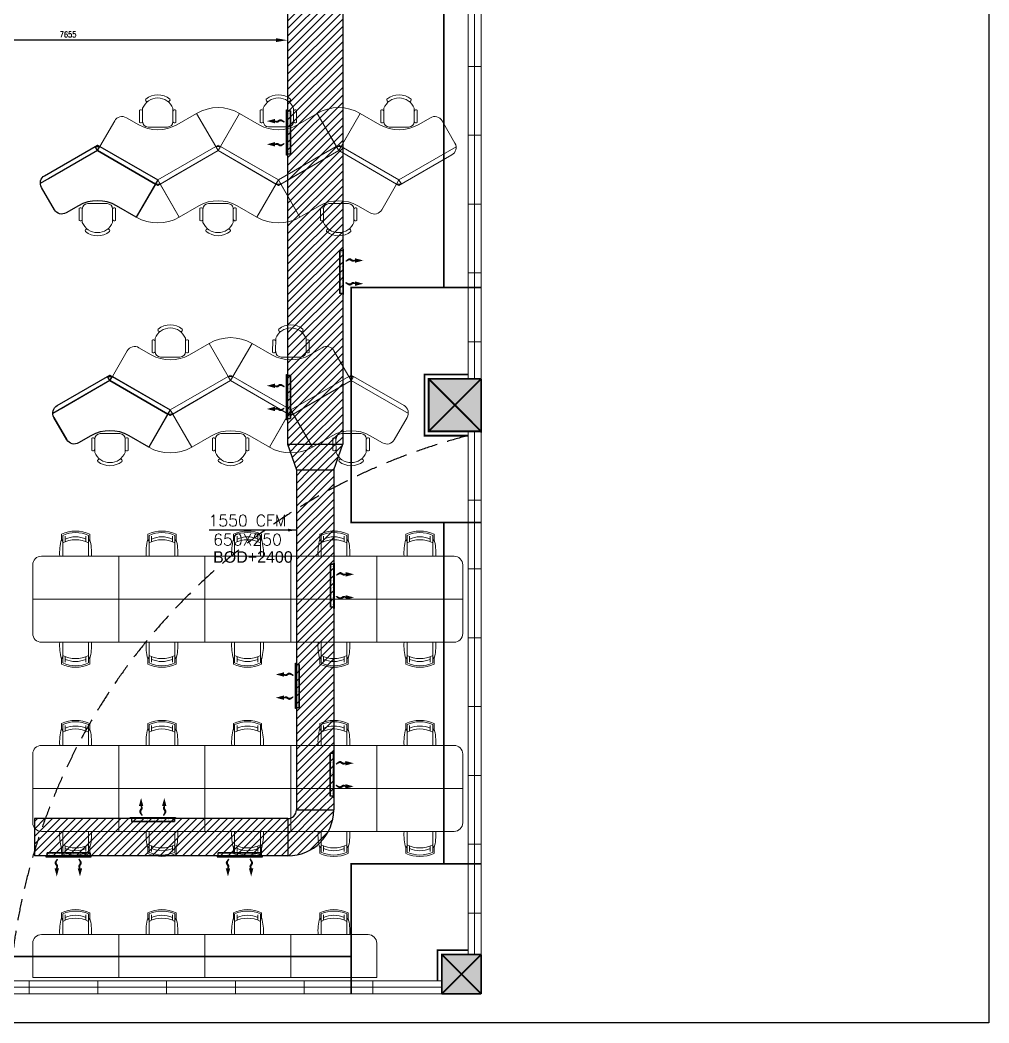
# Model space of a CAD drawing. Header units: millimetres. Extents: x 148480 to 578986, y 39883 to 155062.
# Drawn here: x 241374 to 258276, y 61401 to 78891 of the extents above; entities that cross this region are included whole.
import ezdxf

# ---------------------------------------------------------------- set-up
doc = ezdxf.new("R2010")
doc.units = ezdxf.units.MM
doc.header["$PDMODE"] = 34
doc.header["$PDSIZE"] = -1
for name, pattern in [('CENTER', [2, 1.25, -0.25, 0.25, -0.25]), ('CONTINOUS', [0]), ('HIDDEN', [0.375, 0.25, -0.125])]:
    doc.linetypes.add(name, pattern=pattern)
for name, color, linetype in [('CEN', 252, 'CENTER'), ('Flooring', 44, 'Continuous'), ('Hatch 01_UC', 7, 'Continuous'), ('HVAC-SECTIONS', 7, 'Continuous'), ('I - MODULAR', 44, 'Continuous'), ('Layer2', 4, 'Continuous'), ('Layer4', 6, 'Continuous'), ('M-HVAC ELLIPTICAL DUCT', 6, 'Continuous'), ('M-HVAC VRV PIPE', 4, 'Continuous'), ('M-HVAC-BOF', 6, 'Continuous'), ('M-HVAC-GRIL', 6, 'Continuous'), ('M-HVAC-INSULATION', 8, 'Continuous'), ('M-HVAC-SUPP', 4, 'Continuous'), ('M-HVAC-SUPPLY AIR DUCT', 4, 'Continuous'), ('M-HVAC-TEXT', 7, 'Continuous')]:
    doc.layers.add(name, color=color, linetype=linetype)
doc.layers.add('glass', color=7, linetype='Continuous', lineweight=0, true_color=0x0000d6)
for name, color, linetype, lineweight in [('ID - MODULAR', 44, 'Continuous', 5), ('ID-FURNITURE MODULAR', 32, 'Continuous', 15), ('KDBS-SIDE THROW GRILLE', 1, 'Continuous', 18), ('M HVAC GRILLE', 6, 'Continuous', 13), ('SW-FURNITURE', 45, 'Continuous', 9)]:
    doc.layers.add(name, color=color, linetype=linetype, lineweight=lineweight)
doc.styles.add('ARAIL', font='arial.ttf')
doc.styles.add('HVAC TEXT', font='Romans.shx', dxfattribs={"width": 0.8, "height": 100})
doc.styles.add('R', font='romans.shx')
doc.styles.add('ROMAND', font='romand__.ttf')
doc.dimstyles.new('HVAC DIM', dxfattribs={"dimtxt": 100, "dimasz": 200, "dimexe": 50, "dimexo": 50, "dimgap": 50, "dimtad": 1, "dimtoh": 1, "dimdec": 0, "dimzin": 0, "dimdsep": 46, "dimtxsty": 'HVAC TEXT', "dimcen": 50, "dimclrd": 7, "dimclre": 7, "dimclrt": 7, "dimadec": 0, "dimazin": 0, "dimtfac": 1, "dimtdec": 0, "dimtofl": 0, "dimtmove": 0, "dimatfit": 3, "dimfxl": 1, "dimtolj": 1, "dimtzin": 0, "dimarcsym": 0})
doc.dimstyles.new('Vayucon', dxfattribs={"dimtxt": 200, "dimasz": 150, "dimexe": 0, "dimexo": 0, "dimgap": 9e-05, "dimtad": 1, "dimdec": 0, "dimrnd": 5, "dimzin": 0, "dimdsep": 46, "dimtxsty": 'ROMAND', "dimcen": 90, "dimclrd": 42, "dimclre": 8, "dimclrt": 7, "dimadec": 0, "dimazin": 0, "dimtfac": 1, "dimtdec": 0, "dimtofl": 0, "dimtmove": 1, "dimatfit": 0, "dimfxl": 1, "dimtolj": 1, "dimtzin": 0, "dimarcsym": 0})
pattern_1 = [(225, (811127.6, 15256.2), (66.29126, -66.29126), [])]

# ---------------------------------------------------------------- blocks, each defined once
blk = doc.blocks.new('A$C33651DB2')
at = {"layer": 'ID-FURNITURE MODULAR', "color": 8}
for p, q in [((24, 420), (137, 576)), ((45, 367), (167, 536)), ((287, 555), (534, 376)), ((430, 88), (553, 256)), ((487, 85), (600, 240))]:
    blk.add_line(p, q, dxfattribs=at)
for centre, radius, start, end in [((139, 545), 30.3, 346.2122, 94.2672), ((236, 486), 85.8, 54.0707, 144.0707), ((54, 428), 30.3, 193.8742, 301.9292), ((293, 304), 256, 165.7021, 302.4393), ((483, 307), 85.8, 324.0707, 54.0707), ((25, 220), 25.1, 33.1005, 175.4084), ((293, 304), 304, 195.5267, 272.6147), ((570, 233), 30.3, 13.8742, 121.9292), ((297, 23), 25.1, 292.733, 75.0409), ((485, 115), 30.3, 166.2122, 274.2672)]:
    blk.add_arc(centre, radius, start, end, dxfattribs=at)
blk = doc.blocks.new('120 ws')
at = {"layer": 'SW-FURNITURE', "color": 8}
for p, q in [((0, 0), (-947, -547)), ((947, -547), (0, 0)), ((-909, -612), (0, -87)), ((0, -87), (-38, -22)), ((37, -22), (-38, -22)), ((0, -87), (37, -22)), ((0, -87), (909, -612)), ((0, -87), (769, -530)), ((-947, -547), (-909, -612)), ((-947, -547), (-609, -1131)), ((947, -547), (609, -1131)), ((909, -612), (947, -547)), ((909, -612), (947, -633)), ((947, -547), (1284, -1131)), ((984, -612), (947, -633))]:
    blk.add_line(p, q, dxfattribs=at)
blk.add_lwpolyline([(0, -87), (-909, -612), (-609, -1131), (-300, -953, -0.267949), (300, -953), (609, -1131), (909, -612)], format="xyb", close=True, dxfattribs=at)
blk.add_lwpolyline([(947, -547), (909, -612), (947, -633), (984, -612)], close=True, dxfattribs=at)
blk.add_arc((947, -547), 675, 240, 300, dxfattribs=at)
at = {"layer": 'SW-FURNITURE', "color": 8, "rotation": 35.92927448043179}
blk.add_blockref('A$C33651DB2', (-59, -1536), dxfattribs=at)
blk = doc.blocks.new('GFC1')
at = {"layer": 'Hatch 01_UC', "linetype": 'Continuous'}
h = blk.add_hatch(color=8, dxfattribs=at)
h.dxf.hatch_style = 1
h.paths.add_polyline_path([(322050, 72704), (321135, 72704), (321135, 73619), (322050, 73619)])
h = blk.add_hatch(color=8, dxfattribs=at)
h.dxf.hatch_style = 1
h.paths.add_polyline_path([(322050, 62893), (321363, 62893), (321363, 63580), (322050, 63580)])
at = {"layer": 'CEN', "color": 8, "linetype": 'HIDDEN', "lineweight": 0, "ltscale": 1500}
for p, q in [((321401, 75212), (321401, 81076)), ((321401, 65163), (321401, 71112)), ((313834, 63546), (319782, 63546))]:
    blk.add_line(p, q, dxfattribs=at)
at = {"layer": 'CEN', "color": 8, "linetype": 'Continuous', "lineweight": 0}
for p, q in [((321135, 72704), (322050, 73619)), ((322050, 72704), (321135, 73619)), ((321135, 73619), (321135, 72704)), ((322050, 72704), (321135, 73619)), ((321135, 72704), (322050, 73619)), ((321135, 72704), (321135, 73619)), ((322050, 73619), (321135, 73619)), ((321135, 73619), (322050, 73619)), ((322050, 73619), (322050, 72704)), ((322050, 72679), (322050, 73594)), ((321135, 72704), (322050, 72704)), ((322050, 72704), (321135, 72704)), ((321363, 62893), (321363, 63580)), ((322050, 62893), (321363, 63580)), ((321363, 62893), (322050, 63580)), ((321363, 63580), (322050, 63580)), ((321363, 63580), (322050, 63580)), ((321363, 62893), (322050, 63580)), ((322050, 62893), (321363, 63580)), ((321363, 62893), (321363, 63580)), ((322050, 63580), (322050, 62893)), ((322050, 63580), (322050, 62893)), ((322050, 62893), (321363, 62893)), ((322050, 62893), (321363, 62893))]:
    blk.add_line(p, q, dxfattribs=at)
at = {"layer": 'CEN', "color": 8, "linetype": 'HIDDEN', "lineweight": 0, "ltscale": 1500}
for points in [[(322052, 71112), (319782, 71112), (319782, 75212), (322052, 75212)], [(319782, 62893), (319782, 65163), (322052, 65163)]]:
    blk.add_lwpolyline(points, dxfattribs=at)
at = {"layer": 'CEN', "color": 8, "linetype": 'Continuous', "lineweight": 0}
for points in [[(321821, 72629), (321060, 72629), (321060, 73694), (321821, 73694)], [(321821, 72704), (321135, 72704), (321135, 73619), (321821, 73619)], [(321821, 63655), (321288, 63655), (321288, 63122)], [(321821, 63580), (321363, 63580), (321363, 63122)]]:
    blk.add_lwpolyline(points, dxfattribs=at)
at = {"layer": 'DEFPOINTS', "color": 8, "linetype": 'Continuous'}
blk.add_lwpolyline([(330909, 62387), (289637, 62387), (289637, 144737), (330909, 144737)], close=True, dxfattribs=at)
at = {"layer": 'Flooring', "color": 8, "linetype": 'HIDDEN', "ltscale": 1500}
blk.add_arc((324487, 62275), 10691, 104.4407, 175.4582, dxfattribs=at)
at = {"layer": 'glass', "color": 8, "linetype": 'Continuous'}
for p, q in [((321821, 73619), (321821, 82667)), ((321935, 73619), (321935, 82667)), ((322050, 73619), (322050, 82667)), ((322050, 79067), (321821, 79067)), ((322050, 77867), (321821, 77867)), ((322050, 76667), (321821, 76667)), ((322050, 75467), (321821, 75467)), ((322050, 74267), (321821, 74267)), ((321821, 63580), (321821, 72704)), ((321935, 63580), (321935, 72704)), ((322050, 63580), (322050, 72704)), ((322050, 71504), (321821, 71504)), ((322050, 70304), (321821, 70304)), ((322050, 69104), (321821, 69104)), ((322050, 67904), (321821, 67904)), ((322050, 66704), (321821, 66704)), ((322050, 65504), (321821, 65504)), ((322050, 64304), (321821, 64304)), ((321363, 63122), (312239, 63122)), ((321363, 63008), (312239, 63008)), ((314163, 62893), (314163, 63122)), ((315363, 62893), (315363, 63122)), ((316563, 62893), (316563, 63122)), ((317763, 62893), (317763, 63122)), ((318963, 62893), (318963, 63122)), ((320163, 62893), (320163, 63122)), ((321363, 62893), (321363, 63122)), ((321363, 62893), (312239, 62893))]:
    blk.add_line(p, q, dxfattribs=at)
at = {"layer": 'I - MODULAR', "color": 8}
for p, q in [((315357, 77600), (315315, 77672)), ((315315, 77672), (315399, 77672)), ((315357, 77696), (316409, 77088)), ((315357, 77600), (315399, 77672)), ((315357, 77600), (314360, 77024)), ((315357, 77600), (314503, 77106)), ((316367, 77016), (315357, 77600)), ((316409, 77088), (316034, 76439)), ((316409, 77088), (316367, 77016)), ((315575, 73588), (315533, 73661)), ((315533, 73661), (315617, 73661)), ((315575, 73685), (316627, 73077)), ((315575, 73588), (315617, 73661)), ((315575, 73588), (314578, 73013)), ((315575, 73588), (314721, 73095)), ((316585, 73005), (315575, 73588)), ((314598, 72947), (314823, 72558)), ((316627, 73077), (316252, 72428)), ((316627, 73077), (316585, 73005))]:
    blk.add_line(p, q, dxfattribs=at)
for points in [[(315357, 77600), (316367, 77016), (316034, 76439), (315690, 76637, 0.267949), (315024, 76637), (314810, 76514, -0.414214), (314605, 76569), (314380, 76958, -0.414214), (314435, 77163), (315357, 77696)], [(315575, 73588), (316585, 73005), (316252, 72428), (315908, 72626, 0.267949), (315242, 72626), (315028, 72503, -0.414214), (314823, 72558), (314598, 72947, -0.414214), (314653, 73152), (315575, 73685)]]:
    blk.add_lwpolyline(points, format="xyb", dxfattribs=at)
at = {"layer": 'ID - MODULAR', "color": 8, "ltscale": 500}
for p, q in [((314729, 70909), (314729, 70816)), ((314750, 70889), (314750, 70758)), ((315200, 70758), (315200, 70889)), ((315221, 70816), (315221, 70909)), ((316236, 70816), (316236, 70909)), ((316257, 70758), (316257, 70889)), ((316707, 70889), (316707, 70758)), ((316728, 70909), (316728, 70816)), ((317729, 70909), (317729, 70816)), ((317750, 70889), (317750, 70758)), ((318200, 70758), (318200, 70889)), ((318221, 70816), (318221, 70909)), ((319236, 70816), (319236, 70909)), ((319257, 70758), (319257, 70889)), ((319707, 70889), (319707, 70758)), ((319728, 70909), (319728, 70816)), ((320736, 70816), (320736, 70909)), ((320757, 70758), (320757, 70889)), ((321207, 70889), (321207, 70758)), ((321228, 70909), (321228, 70816)), ((314750, 70782), (314729, 70816)), ((314750, 70780), (314750, 70782)), ((314750, 70527), (314750, 70758)), ((315200, 70782), (315221, 70816)), ((315200, 70780), (315200, 70782)), ((315200, 70758), (315200, 70527)), ((316257, 70782), (316236, 70816)), ((316257, 70780), (316257, 70782)), ((316257, 70758), (316257, 70527)), ((316707, 70782), (316728, 70816)), ((316707, 70780), (316707, 70782)), ((316707, 70527), (316707, 70758)), ((317750, 70782), (317729, 70816)), ((317750, 70780), (317750, 70782)), ((317750, 70527), (317750, 70758)), ((318200, 70782), (318221, 70816)), ((318200, 70780), (318200, 70782)), ((318200, 70758), (318200, 70527)), ((319257, 70782), (319236, 70816)), ((319257, 70780), (319257, 70782)), ((319257, 70758), (319257, 70527)), ((319707, 70782), (319728, 70816)), ((319707, 70780), (319707, 70782)), ((319707, 70527), (319707, 70758)), ((320757, 70782), (320736, 70816)), ((320757, 70780), (320757, 70782)), ((320757, 70758), (320757, 70527)), ((321207, 70782), (321228, 70816)), ((321207, 70780), (321207, 70782)), ((321207, 70527), (321207, 70758)), ((314750, 69027), (314750, 68796)), ((315200, 68796), (315200, 69027)), ((316257, 68796), (316257, 69027)), ((316707, 69027), (316707, 68796)), ((317750, 69027), (317750, 68796)), ((318200, 68796), (318200, 69027)), ((319257, 68796), (319257, 69027)), ((319707, 69027), (319707, 68796)), ((320757, 68796), (320757, 69027)), ((321207, 69027), (321207, 68796)), ((314750, 68772), (314729, 68738)), ((314729, 68645), (314729, 68738)), ((314750, 68665), (314750, 68796)), ((314750, 68774), (314750, 68772)), ((315200, 68796), (315200, 68665)), ((315200, 68774), (315200, 68772)), ((315200, 68772), (315221, 68738)), ((315221, 68738), (315221, 68645)), ((316257, 68772), (316236, 68738)), ((316236, 68738), (316236, 68645)), ((316257, 68796), (316257, 68665)), ((316257, 68774), (316257, 68772)), ((316707, 68665), (316707, 68796)), ((316707, 68774), (316707, 68772)), ((316707, 68772), (316728, 68738)), ((316728, 68645), (316728, 68738)), ((317750, 68772), (317729, 68738)), ((317729, 68645), (317729, 68738)), ((317750, 68665), (317750, 68796)), ((317750, 68774), (317750, 68772)), ((318200, 68796), (318200, 68665)), ((318200, 68774), (318200, 68772)), ((318200, 68772), (318221, 68738)), ((318221, 68738), (318221, 68645)), ((319257, 68772), (319236, 68738)), ((319236, 68738), (319236, 68645)), ((319257, 68796), (319257, 68665)), ((319257, 68774), (319257, 68772)), ((319707, 68665), (319707, 68796)), ((319707, 68774), (319707, 68772)), ((319707, 68772), (319728, 68738)), ((319728, 68645), (319728, 68738)), ((320757, 68772), (320736, 68738)), ((320736, 68738), (320736, 68645)), ((320757, 68796), (320757, 68665)), ((320757, 68774), (320757, 68772)), ((321207, 68665), (321207, 68796)), ((321207, 68774), (321207, 68772)), ((321207, 68772), (321228, 68738)), ((321228, 68645), (321228, 68738)), ((314729, 67609), (314729, 67516)), ((314750, 67482), (314729, 67516)), ((314750, 67589), (314750, 67458)), ((315200, 67458), (315200, 67589)), ((315200, 67482), (315221, 67516)), ((315221, 67516), (315221, 67609)), ((316236, 67516), (316236, 67609)), ((316257, 67482), (316236, 67516)), ((316257, 67458), (316257, 67589)), ((316707, 67589), (316707, 67458)), ((316707, 67482), (316728, 67516)), ((316728, 67609), (316728, 67516)), ((317729, 67609), (317729, 67516)), ((317750, 67482), (317729, 67516)), ((317750, 67589), (317750, 67458)), ((318200, 67458), (318200, 67589)), ((318200, 67482), (318221, 67516)), ((318221, 67516), (318221, 67609)), ((319236, 67516), (319236, 67609)), ((319257, 67482), (319236, 67516)), ((319257, 67458), (319257, 67589)), ((319707, 67589), (319707, 67458)), ((319707, 67482), (319728, 67516)), ((319728, 67609), (319728, 67516)), ((320736, 67516), (320736, 67609)), ((320757, 67482), (320736, 67516)), ((320757, 67458), (320757, 67589)), ((321207, 67589), (321207, 67458)), ((321207, 67482), (321228, 67516)), ((321228, 67609), (321228, 67516)), ((314750, 67480), (314750, 67482)), ((314750, 67227), (314750, 67458)), ((315200, 67480), (315200, 67482)), ((315200, 67458), (315200, 67227)), ((316257, 67480), (316257, 67482)), ((316257, 67458), (316257, 67227)), ((316707, 67480), (316707, 67482)), ((316707, 67227), (316707, 67458)), ((317750, 67480), (317750, 67482)), ((317750, 67227), (317750, 67458)), ((318200, 67480), (318200, 67482)), ((318200, 67458), (318200, 67227)), ((319257, 67480), (319257, 67482)), ((319257, 67458), (319257, 67227)), ((319707, 67480), (319707, 67482)), ((319707, 67227), (319707, 67458)), ((320757, 67480), (320757, 67482)), ((320757, 67458), (320757, 67227)), ((321207, 67480), (321207, 67482)), ((321207, 67227), (321207, 67458)), ((314750, 65727), (314750, 65496)), ((315200, 65496), (315200, 65727)), ((316257, 65496), (316257, 65727)), ((316707, 65727), (316707, 65496)), ((317750, 65727), (317750, 65496)), ((318200, 65496), (318200, 65727)), ((319257, 65496), (319257, 65727)), ((319707, 65727), (319707, 65496)), ((320757, 65496), (320757, 65727)), ((321207, 65727), (321207, 65496)), ((314750, 65472), (314729, 65438)), ((314729, 65345), (314729, 65438)), ((314750, 65365), (314750, 65496)), ((314750, 65474), (314750, 65472)), ((315200, 65496), (315200, 65365)), ((315200, 65474), (315200, 65472)), ((315200, 65472), (315221, 65438)), ((315221, 65438), (315221, 65345)), ((316257, 65472), (316236, 65438)), ((316236, 65438), (316236, 65345)), ((316257, 65496), (316257, 65365)), ((316257, 65474), (316257, 65472)), ((316707, 65365), (316707, 65496)), ((316707, 65474), (316707, 65472)), ((316707, 65472), (316728, 65438)), ((316728, 65345), (316728, 65438)), ((317750, 65472), (317729, 65438)), ((317729, 65345), (317729, 65438)), ((317750, 65365), (317750, 65496)), ((317750, 65474), (317750, 65472)), ((318200, 65496), (318200, 65365)), ((318200, 65474), (318200, 65472)), ((318200, 65472), (318221, 65438)), ((318221, 65438), (318221, 65345)), ((319257, 65472), (319236, 65438)), ((319236, 65438), (319236, 65345)), ((319257, 65496), (319257, 65365)), ((319257, 65474), (319257, 65472)), ((319707, 65365), (319707, 65496)), ((319707, 65474), (319707, 65472)), ((319707, 65472), (319728, 65438)), ((319728, 65345), (319728, 65438)), ((320757, 65472), (320736, 65438)), ((320736, 65438), (320736, 65345)), ((320757, 65496), (320757, 65365)), ((320757, 65474), (320757, 65472)), ((321207, 65365), (321207, 65496)), ((321207, 65474), (321207, 65472)), ((321207, 65472), (321228, 65438)), ((321228, 65345), (321228, 65438)), ((314729, 64309), (314729, 64216)), ((314750, 64182), (314729, 64216)), ((314750, 64289), (314750, 64158)), ((315200, 64158), (315200, 64289)), ((315200, 64182), (315221, 64216)), ((315221, 64216), (315221, 64309)), ((316236, 64216), (316236, 64309)), ((316257, 64182), (316236, 64216)), ((316257, 64158), (316257, 64289)), ((316707, 64289), (316707, 64158)), ((316707, 64182), (316728, 64216)), ((316728, 64309), (316728, 64216)), ((317729, 64309), (317729, 64216)), ((317750, 64182), (317729, 64216)), ((317750, 64289), (317750, 64158)), ((318200, 64158), (318200, 64289)), ((318200, 64182), (318221, 64216)), ((318221, 64216), (318221, 64309)), ((319236, 64216), (319236, 64309)), ((319257, 64182), (319236, 64216)), ((319257, 64158), (319257, 64289)), ((319707, 64289), (319707, 64158)), ((319707, 64182), (319728, 64216)), ((319728, 64309), (319728, 64216)), ((314750, 64180), (314750, 64182)), ((314750, 63927), (314750, 64158)), ((315200, 64180), (315200, 64182)), ((315200, 64158), (315200, 63927)), ((316257, 64180), (316257, 64182)), ((316257, 64158), (316257, 63927)), ((316707, 64180), (316707, 64182)), ((316707, 63927), (316707, 64158)), ((317750, 64180), (317750, 64182)), ((317750, 63927), (317750, 64158)), ((318200, 64180), (318200, 64182)), ((318200, 64158), (318200, 63927)), ((319257, 64180), (319257, 64182)), ((319257, 64158), (319257, 63927)), ((319707, 64180), (319707, 64182)), ((319707, 63927), (319707, 64158))]:
    blk.add_line(p, q, dxfattribs=at)
at = {"layer": 'ID - MODULAR', "color": 8, "ltscale": 500, "extrusion": (0, 0, -1)}
for p, q in [((314794, 70875), (314794, 70779)), ((315156, 70875), (315156, 70779)), ((316301, 70875), (316301, 70779)), ((316663, 70875), (316663, 70779)), ((317794, 70875), (317794, 70779)), ((318156, 70875), (318156, 70779)), ((319301, 70875), (319301, 70779)), ((319663, 70875), (319663, 70779)), ((320801, 70875), (320801, 70779)), ((321163, 70875), (321163, 70779)), ((314794, 68679), (314794, 68776)), ((315156, 68679), (315156, 68776)), ((316301, 68679), (316301, 68776)), ((316663, 68679), (316663, 68776)), ((317794, 68679), (317794, 68776)), ((318156, 68679), (318156, 68776)), ((319301, 68679), (319301, 68776)), ((319663, 68679), (319663, 68776)), ((320801, 68679), (320801, 68776)), ((321163, 68679), (321163, 68776)), ((314794, 67575), (314794, 67479)), ((315156, 67575), (315156, 67479)), ((316301, 67575), (316301, 67479)), ((316663, 67575), (316663, 67479)), ((317794, 67575), (317794, 67479)), ((318156, 67575), (318156, 67479)), ((319301, 67575), (319301, 67479)), ((319663, 67575), (319663, 67479)), ((320801, 67575), (320801, 67479)), ((321163, 67575), (321163, 67479)), ((314794, 65379), (314794, 65476)), ((315156, 65379), (315156, 65476)), ((316301, 65379), (316301, 65476)), ((316663, 65379), (316663, 65476)), ((317794, 65379), (317794, 65476)), ((318156, 65379), (318156, 65476)), ((319301, 65379), (319301, 65476)), ((319663, 65379), (319663, 65476)), ((320801, 65379), (320801, 65476)), ((321163, 65379), (321163, 65476)), ((314794, 64275), (314794, 64179)), ((315156, 64275), (315156, 64179)), ((316301, 64275), (316301, 64179)), ((316663, 64275), (316663, 64179)), ((317794, 64275), (317794, 64179)), ((318156, 64275), (318156, 64179)), ((319301, 64275), (319301, 64179)), ((319663, 64275), (319663, 64179))]:
    blk.add_line(p, q, dxfattribs=at)
at = {"layer": 'ID - MODULAR', "color": 8, "ltscale": 500}
for points in [[(314228, 69777), (314228, 70377, -0.414214), (314378, 70527), (315728, 70527), (315728, 69777)], [(321728, 69777), (321728, 70377, 0.414214), (321578, 70527), (320228, 70527), (320228, 69777)], [(314228, 69777), (314228, 69177, 0.414214), (314378, 69027), (315728, 69027), (315728, 69777)], [(321728, 69777), (321728, 69177, -0.414214), (321578, 69027), (320228, 69027), (320228, 69777)], [(314228, 66477), (314228, 67077, -0.414214), (314378, 67227), (315728, 67227), (315728, 66477)], [(321728, 66477), (321728, 67077, 0.414214), (321578, 67227), (320228, 67227), (320228, 66477)], [(314228, 66477), (314228, 65877, 0.414214), (314378, 65727), (315728, 65727), (315728, 66477)], [(321728, 66477), (321728, 65877, -0.414214), (321578, 65727), (320228, 65727), (320228, 66477)], [(314228, 63177), (314228, 63777, -0.414214), (314378, 63927), (315728, 63927), (315728, 63177)], [(320228, 63177), (320228, 63777, 0.414214), (320078, 63927), (318728, 63927), (318728, 63177)]]:
    blk.add_lwpolyline(points, format="xyb", close=True, dxfattribs=at)
for points in [[(317228, 69777), (317228, 70527), (315728, 70527), (315728, 69777)], [(317228, 69777), (317228, 70527), (318728, 70527), (318728, 69777)], [(320228, 69777), (320228, 70527), (318728, 70527), (318728, 69777)], [(317228, 69777), (317228, 69027), (315728, 69027), (315728, 69777)], [(317228, 69777), (317228, 69027), (318728, 69027), (318728, 69777)], [(320228, 69777), (320228, 69027), (318728, 69027), (318728, 69777)], [(317228, 66477), (317228, 67227), (315728, 67227), (315728, 66477)], [(317228, 66477), (317228, 67227), (318728, 67227), (318728, 66477)], [(320228, 66477), (320228, 67227), (318728, 67227), (318728, 66477)], [(317228, 66477), (317228, 65727), (315728, 65727), (315728, 66477)], [(317228, 66477), (317228, 65727), (318728, 65727), (318728, 66477)], [(320228, 66477), (320228, 65727), (318728, 65727), (318728, 66477)], [(317228, 63177), (317228, 63927), (315728, 63927), (315728, 63177)], [(317228, 63177), (317228, 63927), (318728, 63927), (318728, 63177)]]:
    blk.add_lwpolyline(points, close=True, dxfattribs=at)
at = {"layer": 'ID - MODULAR', "color": 8, "ltscale": 500, "extrusion": (0, 0, -1)}
for centre, major_axis, start_param, end_param in [((314975, 70383), (0, -581), 2.704257, 3.578932), ((314975, 70408), (0, 531), 5.845838, 6.720513), ((314975, 70408), (0, 456), 5.8748, 6.691551), ((317975, 70383), (0, -581), 2.704257, 3.578932), ((317975, 70408), (0, 531), 5.845838, 6.720513), ((317975, 70408), (0, 456), 5.8748, 6.691551), ((315536, 70589), (0, -839), 1.49727, 1.845387), ((314975, 70333), (0, -481), 2.65511, 3.628104), ((314414, 70589), (0, -839), 4.437818, 4.785935), ((318536, 70589), (0, -839), 1.49727, 1.845387), ((317975, 70333), (0, -481), 2.65511, 3.628104), ((317414, 70589), (0, -839), 4.437818, 4.785935), ((317043, 68966), (0, 839), 4.437818, 4.785935), ((315921, 68966), (0, 839), 1.49727, 1.845387), ((320043, 68966), (0, 839), 4.437818, 4.785935), ((318921, 68966), (0, 839), 1.49727, 1.845387), ((321543, 68966), (0, 839), 4.437818, 4.785935), ((320421, 68966), (0, 839), 1.49727, 1.845387), ((316482, 69221), (0, 481), 2.65511, 3.628104), ((319482, 69221), (0, 481), 2.65511, 3.628104), ((320982, 69221), (0, 481), 2.65511, 3.628104), ((316482, 69171), (0, 581), 2.704257, 3.578932), ((316482, 69146), (0, -531), 5.845838, 6.720513), ((316482, 69146), (0, -456), 5.8748, 6.691551), ((319482, 69171), (0, 581), 2.704257, 3.578932), ((319482, 69146), (0, -531), 5.845838, 6.720513), ((319482, 69146), (0, -456), 5.8748, 6.691551), ((320982, 69171), (0, 581), 2.704257, 3.578932), ((320982, 69146), (0, -531), 5.845838, 6.720513), ((320982, 69146), (0, -456), 5.8748, 6.691551), ((315536, 67289), (0, -839), 1.49727, 1.845387), ((314975, 67083), (0, -581), 2.704257, 3.578932), ((314975, 67108), (0, 531), 5.845838, 6.720513), ((314975, 67033), (0, -481), 2.65511, 3.628104), ((314975, 67108), (0, 456), 5.8748, 6.691551), ((314414, 67289), (0, -839), 4.437818, 4.785935), ((318536, 67289), (0, -839), 1.49727, 1.845387), ((317975, 67083), (0, -581), 2.704257, 3.578932), ((317975, 67108), (0, 531), 5.845838, 6.720513), ((317975, 67033), (0, -481), 2.65511, 3.628104), ((317975, 67108), (0, 456), 5.8748, 6.691551), ((317414, 67289), (0, -839), 4.437818, 4.785935), ((317043, 65666), (0, 839), 4.437818, 4.785935), ((315921, 65666), (0, 839), 1.49727, 1.845387), ((320043, 65666), (0, 839), 4.437818, 4.785935), ((318921, 65666), (0, 839), 1.49727, 1.845387), ((321543, 65666), (0, 839), 4.437818, 4.785935), ((320421, 65666), (0, 839), 1.49727, 1.845387), ((316482, 65921), (0, 481), 2.65511, 3.628104), ((316482, 65846), (0, -456), 5.8748, 6.691551), ((319482, 65921), (0, 481), 2.65511, 3.628104), ((319482, 65846), (0, -456), 5.8748, 6.691551), ((320982, 65921), (0, 481), 2.65511, 3.628104), ((320982, 65846), (0, -456), 5.8748, 6.691551), ((316482, 65871), (0, 581), 2.704257, 3.578932), ((316482, 65846), (0, -531), 5.845838, 6.720513), ((319482, 65871), (0, 581), 2.704257, 3.578932), ((319482, 65846), (0, -531), 5.845838, 6.720513), ((320982, 65871), (0, 581), 2.704257, 3.578932), ((320982, 65846), (0, -531), 5.845838, 6.720513), ((314975, 63783), (0, -581), 2.704257, 3.578932), ((317975, 63783), (0, -581), 2.704257, 3.578932), ((315536, 63989), (0, -839), 1.49727, 1.845387), ((314975, 63808), (0, 531), 5.845838, 6.720513), ((314975, 63733), (0, -481), 2.65511, 3.628104), ((314975, 63808), (0, 456), 5.8748, 6.691551), ((314414, 63989), (0, -839), 4.437818, 4.785935), ((318536, 63989), (0, -839), 1.49727, 1.845387), ((317975, 63808), (0, 531), 5.845838, 6.720513), ((317975, 63733), (0, -481), 2.65511, 3.628104), ((317975, 63808), (0, 456), 5.8748, 6.691551), ((317414, 63989), (0, -839), 4.437818, 4.785935)]:
    blk.add_ellipse(centre, major_axis=major_axis, ratio=1, start_param=start_param, end_param=end_param, dxfattribs=at)
at = {"layer": 'ID - MODULAR', "color": 8, "ltscale": 500}
for centre, major_axis, start_param, end_param in [((316482, 70383), (0, -581), 2.704257, 3.578932), ((316482, 70408), (0, 531), 5.845838, 6.720513), ((316482, 70408), (0, 456), 5.8748, 6.691551), ((319482, 70383), (0, -581), 2.704257, 3.578932), ((319482, 70408), (0, 531), 5.845838, 6.720513), ((319482, 70408), (0, 456), 5.8748, 6.691551), ((320982, 70383), (0, -581), 2.704257, 3.578932), ((320982, 70408), (0, 531), 5.845838, 6.720513), ((320982, 70408), (0, 456), 5.8748, 6.691551), ((317043, 70589), (0, -839), 4.437818, 4.785935), ((316482, 70333), (0, -481), 2.65511, 3.628104), ((315921, 70589), (0, -839), 1.49727, 1.845387), ((320043, 70589), (0, -839), 4.437818, 4.785935), ((319482, 70333), (0, -481), 2.65511, 3.628104), ((318921, 70589), (0, -839), 1.49727, 1.845387), ((321543, 70589), (0, -839), 4.437818, 4.785935), ((320982, 70333), (0, -481), 2.65511, 3.628104), ((320421, 70589), (0, -839), 1.49727, 1.845387), ((315536, 68966), (0, 839), 1.49727, 1.845387), ((314414, 68966), (0, 839), 4.437818, 4.785935), ((318536, 68966), (0, 839), 1.49727, 1.845387), ((317414, 68966), (0, 839), 4.437818, 4.785935), ((314975, 69221), (0, 481), 2.65511, 3.628104), ((317975, 69221), (0, 481), 2.65511, 3.628104), ((314975, 69171), (0, 581), 2.704257, 3.578932), ((314975, 69146), (0, -531), 5.845838, 6.720513), ((314975, 69146), (0, -456), 5.8748, 6.691551), ((317975, 69171), (0, 581), 2.704257, 3.578932), ((317975, 69146), (0, -531), 5.845838, 6.720513), ((317975, 69146), (0, -456), 5.8748, 6.691551), ((317043, 67289), (0, -839), 4.437818, 4.785935), ((316482, 67083), (0, -581), 2.704257, 3.578932), ((316482, 67108), (0, 531), 5.845838, 6.720513), ((316482, 67033), (0, -481), 2.65511, 3.628104), ((316482, 67108), (0, 456), 5.8748, 6.691551), ((315921, 67289), (0, -839), 1.49727, 1.845387), ((320043, 67289), (0, -839), 4.437818, 4.785935), ((319482, 67083), (0, -581), 2.704257, 3.578932), ((319482, 67108), (0, 531), 5.845838, 6.720513), ((319482, 67033), (0, -481), 2.65511, 3.628104), ((319482, 67108), (0, 456), 5.8748, 6.691551), ((318921, 67289), (0, -839), 1.49727, 1.845387), ((321543, 67289), (0, -839), 4.437818, 4.785935), ((320982, 67083), (0, -581), 2.704257, 3.578932), ((320982, 67108), (0, 531), 5.845838, 6.720513), ((320982, 67033), (0, -481), 2.65511, 3.628104), ((320982, 67108), (0, 456), 5.8748, 6.691551), ((320421, 67289), (0, -839), 1.49727, 1.845387), ((315536, 65666), (0, 839), 1.49727, 1.845387), ((314414, 65666), (0, 839), 4.437818, 4.785935), ((318536, 65666), (0, 839), 1.49727, 1.845387), ((317414, 65666), (0, 839), 4.437818, 4.785935), ((314975, 65921), (0, 481), 2.65511, 3.628104), ((314975, 65846), (0, -456), 5.8748, 6.691551), ((317975, 65921), (0, 481), 2.65511, 3.628104), ((317975, 65846), (0, -456), 5.8748, 6.691551), ((314975, 65871), (0, 581), 2.704257, 3.578932), ((314975, 65846), (0, -531), 5.845838, 6.720513), ((317975, 65871), (0, 581), 2.704257, 3.578932), ((317975, 65846), (0, -531), 5.845838, 6.720513), ((316482, 63783), (0, -581), 2.704257, 3.578932), ((319482, 63783), (0, -581), 2.704257, 3.578932), ((317043, 63989), (0, -839), 4.437818, 4.785935), ((316482, 63808), (0, 531), 5.845838, 6.720513), ((316482, 63733), (0, -481), 2.65511, 3.628104), ((316482, 63808), (0, 456), 5.8748, 6.691551), ((315921, 63989), (0, -839), 1.49727, 1.845387), ((320043, 63989), (0, -839), 4.437818, 4.785935), ((319482, 63808), (0, 531), 5.845838, 6.720513), ((319482, 63733), (0, -481), 2.65511, 3.628104), ((319482, 63808), (0, 456), 5.8748, 6.691551), ((318921, 63989), (0, -839), 1.49727, 1.845387)]:
    blk.add_ellipse(centre, major_axis=major_axis, ratio=1, start_param=start_param, end_param=end_param, dxfattribs=at)
at = {"layer": 'SW-FURNITURE', "color": 8}
for p, q in [((317461, 77600), (317086, 78249)), ((319565, 77600), (319190, 78249)), ((319565, 77600), (319940, 78249)), ((315315, 77672), (315357, 77696)), ((315399, 77672), (315357, 77696)), ((315399, 77672), (315357, 77600)), ((316409, 77088), (315399, 77672)), ((317419, 77672), (316409, 77088)), ((317461, 77600), (317419, 77672)), ((318513, 77088), (319565, 77696)), ((319524, 77672), (319565, 77696)), ((319565, 77600), (319524, 77672)), ((319524, 77672), (319607, 77672)), ((319565, 77696), (320617, 77088)), ((319607, 77672), (319565, 77696)), ((319565, 77600), (319607, 77672)), ((319607, 77672), (319565, 77600)), ((320617, 77088), (319607, 77672)), ((321614, 77664), (320617, 77088)), ((315357, 77600), (316409, 76992)), ((316409, 77088), (315555, 77581)), ((316409, 76992), (317461, 77600)), ((319565, 77600), (318555, 77016)), ((319565, 77600), (318711, 77106)), ((320576, 77016), (319565, 77600)), ((319565, 77600), (320617, 76992)), ((320617, 77088), (319763, 77581)), ((316409, 77088), (316367, 77016)), ((316367, 77016), (316451, 77016)), ((316409, 77088), (316451, 77016)), ((318513, 77088), (318138, 76439)), ((318471, 77016), (318513, 76992)), ((318555, 77016), (318513, 77088)), ((318513, 77088), (318888, 76439)), ((318555, 77016), (318513, 76992)), ((320617, 77088), (320576, 77016)), ((320617, 77088), (320576, 77016)), ((320576, 77016), (320659, 77016)), ((320617, 77088), (320659, 77016)), ((317679, 73588), (317304, 74238)), ((317679, 73588), (317304, 74238)), ((317679, 73588), (318054, 74238)), ((315533, 73661), (315575, 73685)), ((315617, 73661), (315575, 73685)), ((315617, 73661), (315575, 73588)), ((316627, 73077), (315617, 73661)), ((317637, 73661), (316627, 73077)), ((317637, 73661), (317679, 73685)), ((317679, 73588), (317637, 73661)), ((317721, 73661), (317679, 73685)), ((317721, 73661), (317679, 73588)), ((318731, 73077), (317721, 73661)), ((318731, 73077), (319783, 73685)), ((319741, 73661), (318731, 73077)), ((319783, 73588), (319741, 73661)), ((319741, 73661), (319825, 73661)), ((319783, 73588), (319741, 73661)), ((319783, 73588), (319825, 73661)), ((315575, 73588), (316627, 72981)), ((316627, 73077), (315773, 73570)), ((316627, 72981), (317679, 73588)), ((317679, 73588), (318731, 72981)), ((318731, 73077), (317877, 73570)), ((318731, 72981), (319783, 73588)), ((319783, 73588), (318773, 73005)), ((319783, 73588), (318929, 73095)), ((320780, 73013), (319783, 73588)), ((316627, 73077), (316585, 73005)), ((316585, 73005), (316669, 73005)), ((316627, 73077), (316669, 73005)), ((318731, 73077), (318356, 72428)), ((318731, 73077), (318689, 73005)), ((318689, 73005), (318731, 72981)), ((318689, 73005), (318773, 73005)), ((318773, 73005), (318731, 73077)), ((318731, 73077), (319106, 72428)), ((318731, 73077), (318773, 73005)), ((318773, 73005), (318731, 72981))]:
    blk.add_line(p, q, dxfattribs=at)
for points in [[(316409, 77088), (317419, 77672), (317086, 78249), (316742, 78051, -0.267949), (316076, 78051), (315862, 78174, 0.414214), (315657, 78119), (315399, 77672)], [(319565, 77600), (320576, 77016), (320317, 76569, -0.414214), (320112, 76514), (319899, 76637, 0.267949), (319232, 76637), (318888, 76439), (318555, 77016)], [(316627, 73077), (317637, 73661), (317304, 74238), (316960, 74039, -0.267949), (316294, 74039), (316080, 74163, 0.414214), (315875, 74108), (315617, 73661)], [(318731, 73077), (319741, 73661), (319483, 74108, 0.414214), (319278, 74163), (319064, 74039, -0.267949), (318398, 74039), (318054, 74238), (317721, 73661)]]:
    blk.add_lwpolyline(points, format="xyb", close=True, dxfattribs=at)
for points in [[(320617, 76992), (321539, 77525, 0.414214), (321594, 77729), (321369, 78119, 0.414214), (321164, 78174), (320951, 78051, -0.267949), (320284, 78051), (319940, 78249), (319607, 77672), (320617, 77088)], [(319783, 73685), (320705, 73152, -0.414214), (320760, 72947), (320535, 72558, -0.414214), (320330, 72503), (320116, 72626, 0.267949), (319450, 72626), (319106, 72428), (318773, 73005), (319783, 73588)]]:
    blk.add_lwpolyline(points, format="xyb", dxfattribs=at)
for points in [[(315357, 77600), (315399, 77672), (315357, 77696), (315315, 77672)], [(319565, 77600), (319607, 77672), (319565, 77696), (319524, 77672)], [(318513, 77088), (318555, 77016), (318513, 76992), (318471, 77016)], [(315575, 73588), (315617, 73661), (315575, 73685), (315533, 73661)], [(317679, 73588), (317721, 73661), (317679, 73685), (317637, 73661)], [(318731, 73077), (318773, 73005), (318731, 72981), (318689, 73005)]]:
    blk.add_lwpolyline(points, close=True, dxfattribs=at)
for centre, start, end in [((319565, 77600), 59.9999, 119.9999), ((318513, 77088), 240.0001, 300.0001), ((317679, 73588), 59.9999, 119.9999), ((318731, 73077), 240.0001, 300.0001)]:
    blk.add_arc(centre, 750, start, end, dxfattribs=at)
at = {"layer": 'I - MODULAR', "color": 8, "linetype": 'CONTINOUS'}
for p, xscale, yscale, zscale, rotation in [((318513, 76992), 1.111111111111135, 1.111111111111135, 1.111111111111135, 179.9999313495913), ((317461, 77696), -1.111111111111135, 1.111111111111134, 1.111111111111134, 6.865040866356898e-05), ((317679, 73685), -1.111111111111135, 1.111111111111134, 1.111111111111134, 6.865040866356898e-05)]:
    blk.add_blockref('120 ws', p, dxfattribs=dict(at, xscale=xscale, yscale=yscale, zscale=zscale, rotation=rotation))
at = {"layer": 'I - MODULAR', "color": 8, "xscale": -1.111111111111135, "yscale": 1.111111111111135, "zscale": 1.111111111111134, "rotation": 324.0707941699768}
for p in [(315422, 75989), (315640, 71978)]:
    blk.add_blockref('A$C33651DB2', p, dxfattribs=at)
at = {"layer": 'SW-FURNITURE', "color": 8, "yscale": 1.111111111111135}
for p, xscale, zscale, rotation in [((316474, 78698), 1.111111111111135, 1.111111111111135, 215.9292058300231), ((320683, 78698), 1.111111111111135, 1.111111111111135, 215.9292058300231), ((319631, 75989), -1.111111111111135, 1.111111111111134, 324.0707941699768), ((316692, 74687), 1.111111111111135, 1.111111111111135, 215.9292058300231), ((318796, 74687), 1.111111111111135, 1.111111111111135, 215.9292058300231), ((319848, 71978), -1.111111111111135, 1.111111111111134, 324.0707941699768)]:
    blk.add_blockref('A$C33651DB2', p, dxfattribs=dict(at, xscale=xscale, zscale=zscale, rotation=rotation))
blk = doc.blocks.new('BEAM')
at = {"layer": 'CEN', "color": 11, "linetype": 'HIDDEN', "lineweight": 0, "ltscale": 1500, "const_width": 30}
for points in [[(381401, 75212), (381401, 81076)], [(382052, 71112), (379782, 71112), (379782, 75212), (382052, 75212)], [(381401, 65163), (381401, 71112)], [(379782, 62893), (379782, 65163), (382052, 65163)], [(373834, 63546), (379782, 63546)]]:
    blk.add_lwpolyline(points, dxfattribs=at)
at = {"layer": 'CEN', "color": 11, "linetype": 'Continuous', "lineweight": 0, "const_width": 30}
for points in [[(381821, 72629), (381060, 72629), (381060, 73694), (381821, 73694)], [(381821, 72704), (381135, 72704), (381135, 73619), (381821, 73619)], [(381135, 73619), (382050, 73619)], [(382050, 73619), (381135, 73619)], [(381135, 72704), (381135, 73619)], [(381135, 72704), (382050, 73619)], [(382050, 72704), (381135, 73619)], [(381135, 73619), (381135, 72704)], [(382050, 72704), (381135, 73619)], [(381135, 72704), (382050, 73619)], [(382050, 73619), (382050, 72704)], [(382050, 72679), (382050, 73594)], [(382050, 72704), (381135, 72704)], [(381135, 72704), (382050, 72704)], [(381821, 63655), (381288, 63655), (381288, 63122)], [(381821, 63580), (381363, 63580), (381363, 63122)], [(381363, 62893), (381363, 63580)], [(382050, 62893), (381363, 63580)], [(381363, 62893), (382050, 63580)], [(381363, 63580), (382050, 63580)], [(381363, 63580), (382050, 63580)], [(381363, 62893), (382050, 63580)], [(382050, 62893), (381363, 63580)], [(381363, 62893), (381363, 63580)], [(382050, 63580), (382050, 62893)], [(382050, 63580), (382050, 62893)], [(382050, 62893), (381363, 62893)], [(382050, 62893), (381363, 62893)]]:
    blk.add_lwpolyline(points, dxfattribs=at)
blk = doc.blocks.new('BEE')
at = {"layer": 'M-HVAC VRV PIPE', "linetype": 'Continuous'}
blk.add_blockref('BEAM', (0, 0), dxfattribs=at)
blk = doc.blocks.new('RAAAA')
at = {"linetype": 'Continuous', "ltscale": 1000}
for points in [[(363, 0, 0), (363, 0, 0), (364, 0, 0), (364, 0, 0), (365, 0, 0), (366, 0, 0), (367, -1, 0), (368, -1, 0), (369, -1, 0), (371, -1, 0), (373, -2, 0), (374, -2, 0), (377, -2, 0), (379, -3, 0), (381, -3, 0), (384, -4, 0), (387, -4, 0), (390, -5, 0), (393, -5, 0), (397, -6, 0), (400, -6, 0), (404, -7, 0), (408, -8, 0), (412, -8, 0), (416, -9, 0), (421, -10, 0), (421, -10, 0), (425, -11, 0), (430, -11, 0), (435, -11, 0), (439, -11, 0), (444, -11, 0), (449, -11, 0), (454, -10, 0), (459, -10, 0), (464, -9, 0), (468, -7, 0), (473, -6, 0), (478, -4, 0), (483, -2, 0), (488, 0, 0), (494, 2, 0), (499, 4, 0), (504, 7, 0), (509, 10, 0), (514, 13, 0), (519, 16, 0), (525, 20, 0), (530, 24, 0), (535, 28, 0), (541, 32, 0), (546, 36, 0), (546, 36, 0), (552, 40, 0), (557, 44, 0), (563, 48, 0), (568, 51, 0), (574, 54, 0), (580, 56, 0), (586, 58, 0), (592, 60, 0), (598, 61, 0), (604, 62, 0), (610, 62, 0), (616, 62, 0), (622, 62, 0), (628, 61, 0), (635, 60, 0), (641, 59, 0), (648, 57, 0), (654, 55, 0), (661, 52, 0), (668, 49, 0), (675, 46, 0), (681, 42, 0), (688, 38, 0), (695, 33, 0), (702, 28, 0), (702, 28, 0), (709, 23, 0), (716, 19, 0), (722, 14, 0), (728, 10, 0), (734, 5, 0), (740, 1, 0), (745, -2, 0), (750, -6, 0), (755, -9, 0), (759, -13, 0), (763, -15, 0), (767, -18, 0), (771, -21, 0), (774, -23, 0), (777, -25, 0), (779, -27, 0), (782, -29, 0), (784, -31, 0), (786, -32, 0), (787, -33, 0), (789, -34, 0), (790, -35, 0), (790, -35, 0), (791, -35, 0), (791, -36, 0)], [(363, 0, 0), (363, 0, 0), (364, 0, 0), (364, 0, 0), (365, -1, 0), (366, -1, 0), (367, -2, 0), (368, -2, 0), (369, -3, 0), (371, -4, 0), (373, -5, 0), (374, -5, 0), (377, -6, 0), (379, -8, 0), (381, -9, 0), (384, -10, 0), (387, -12, 0), (390, -13, 0), (393, -15, 0), (397, -16, 0), (400, -18, 0), (404, -20, 0), (408, -22, 0), (412, -24, 0), (416, -26, 0), (421, -28, 0), (421, -28, 0), (425, -30, 0), (430, -32, 0), (435, -34, 0), (439, -35, 0), (444, -36, 0), (449, -37, 0), (454, -37, 0), (459, -38, 0), (464, -38, 0), (468, -37, 0), (473, -37, 0), (478, -36, 0), (483, -35, 0), (488, -33, 0), (494, -32, 0), (499, -30, 0), (504, -28, 0), (509, -25, 0), (514, -22, 0), (519, -19, 0), (525, -16, 0), (530, -13, 0), (535, -9, 0), (541, -5, 0), (546, 0, 0), (546, 0, 0), (552, 4, 0), (557, 8, 0), (563, 12, 0), (568, 15, 0), (574, 18, 0), (580, 21, 0), (586, 23, 0), (592, 25, 0), (598, 27, 0), (604, 28, 0), (610, 29, 0), (616, 30, 0), (622, 30, 0), (628, 31, 0), (635, 30, 0), (641, 30, 0), (648, 29, 0), (654, 28, 0), (661, 26, 0), (668, 24, 0), (675, 22, 0), (681, 20, 0), (688, 17, 0), (695, 14, 0), (702, 10, 0), (702, 10, 0), (709, 7, 0), (716, 3, 0), (722, 0, 0), (728, -3, 0), (734, -6, 0), (740, -9, 0), (745, -12, 0), (750, -14, 0), (755, -17, 0), (759, -19, 0), (763, -21, 0), (767, -23, 0), (771, -25, 0), (774, -27, 0), (777, -28, 0), (779, -30, 0), (782, -31, 0), (784, -32, 0), (786, -33, 0), (787, -34, 0), (789, -34, 0), (790, -35, 0), (790, -35, 0), (791, -35, 0), (791, -36, 0)]]:
    blk.add_polyline3d(points, dxfattribs=at)
blk.add_solid([(373, 101), (0, 0), (373, -101)], dxfattribs=at)
blk = doc.blocks.new('600X200 SIDE THROW GRILLE')
at = {"layer": 'M-HVAC-GRIL', "linetype": 'ByBlock'}
blk.add_lwpolyline([(375, -5), (396, -5), (396, 12), (-396, 12), (-396, -5), (-375, -5), (375, -5), (375, -56), (-375, -56), (-375, -5), (-375, -56), (375, -56), (375, -56)], dxfattribs=at)
at = {"layer": 'M-HVAC-GRIL', "lineweight": 0, "const_width": 1.71}
for points in [[(-365, -9), (-343, -9), (-322, -52), (-300, -52)], [(-303, -9), (-282, -9), (-260, -52), (-239, -52)], [(-242, -9), (-220, -9), (-199, -52), (-177, -52)], [(-180, -9), (-158, -9), (-137, -52), (-115, -52)], [(-117, -9), (-96, -9), (-75, -52), (-53, -52)], [(-55, -9), (-34, -9), (-12, -52), (9, -52)], [(7, -9), (28, -9), (50, -52), (71, -52)], [(69, -9), (90, -9), (112, -52), (133, -52)], [(121, -9), (142, -9), (163, -52), (185, -52)], [(181, -9), (202, -9), (224, -52), (245, -52)], [(242, -9), (264, -9), (285, -52), (306, -52)], [(304, -9), (325, -9), (346, -52), (368, -52)]]:
    blk.add_lwpolyline(points, dxfattribs=at)
at = {"layer": 'M-HVAC-SUPP'}
for p, xscale, yscale, zscale, rotation in [((-199, 355), -0.3839999997941415, 0.3839999997941436, 0.3839999997941436, 90.2028781887322), ((206, 355), 0.3839999997941415, 0.3839999997941415, 0.3839999997941415, 269.7971218112675)]:
    blk.add_blockref('RAAAA', p, dxfattribs=dict(at, xscale=xscale, yscale=yscale, zscale=zscale, rotation=rotation))
blk = doc.blocks.new('jyfhg')
at = {"layer": 'KDBS-SIDE THROW GRILLE', "xscale": -1, "rotation": 90.00000000000006}
blk.add_blockref('600X200 SIDE THROW GRILLE', (-100, -325), dxfattribs=at)
blk = doc.blocks.new('*D219')
at = {"layer": 'DEFPOINTS', "color": 0, "linetype": 'Continuous'}
for p in [(238384, 78790), (246039, 78790), (238384, 78540)]:
    blk.add_point(p, dxfattribs=at)
at = {"layer": 'M-HVAC-SUPPLY AIR DUCT', "color": 7, "linetype": 'Continuous', "lineweight": -2}
for p, q in [((238384, 78740), (238384, 78490)), ((246039, 78740), (246039, 78490)), ((245839, 78540), (238584, 78540))]:
    blk.add_line(p, q, dxfattribs=at)
at = {"layer": 'M-HVAC-SUPPLY AIR DUCT', "color": 7, "linetype": 'Continuous'}
for points in [[(238584, 78574), (238584, 78507), (238384, 78540)], [(245839, 78507), (245839, 78574), (246039, 78540)]]:
    blk.add_solid(points, dxfattribs=at)
at = {"layer": 'M-HVAC-SUPPLY AIR DUCT', "color": 7, "linetype": 'Continuous', "insert": (242212, 78640), "char_height": 100, "attachment_point": 5, "style": 'HVAC TEXT'}
blk.add_mtext('\\A1;7655', dxfattribs=at)

msp = doc.modelspace()

# ---------------------------------------------------------------- block references
at = {"layer": 'Layer4', "linetype": 'Continuous', "rotation": 360}
msp.add_blockref('GFC1', (-72632.4, -986), dxfattribs=at)

# ---------------------------------------------------------------- next in the draw order: hatches: boundary and pattern name
at = {"layer": 'M-HVAC-INSULATION'}
h = msp.add_hatch(dxfattribs=at)
h.set_pattern_fill('ANSI31', color=26, scale=750, angle=180, style=0)
h.set_pattern_definition(pattern_1)
h.paths.add_polyline_path([(246050.6, 71494.6), (247002.1, 71494.6), (247002.1, 83116.5), (246039.1, 83116.5), (246039.1, 71494.6)])
h = msp.add_hatch(dxfattribs=at)
h.set_pattern_fill('ANSI31', color=26, scale=750, angle=180, style=0)
h.set_pattern_definition(pattern_1)
h.paths.add_polyline_path([(246039.1, 71494.6), (247002.1, 71494.6), (246845.6, 71044.6), (246195.6, 71044.6)])
h = msp.add_hatch(dxfattribs=at)
h.set_pattern_fill('ANSI31', color=26, scale=750, angle=180, style=0)
h.set_pattern_definition(pattern_1)
h.paths.add_polyline_path([(246195.6, 71044.6), (246195.6, 65114.8), (246845.6, 65114.8), (246845.6, 71044.6)])
h = msp.add_hatch(dxfattribs=at)
h.set_pattern_fill('ANSI31', color=26, scale=750, angle=180, style=0)
h.set_pattern_definition(pattern_1)
h.paths.add_polyline_path([(246195.6, 65114.8, -0.4142136), (246045.6, 64964.8), (246045.6, 64314.8, 0.4142136), (246845.6, 65114.8)])
h = msp.add_hatch(dxfattribs=at)
h.set_pattern_fill('ANSI31', color=26, scale=750, angle=180, style=0)
h.set_pattern_definition(pattern_1)
h.paths.add_polyline_path([(241626, 64314.8), (241626, 64964.8), (246045.6, 64964.8), (246045.6, 64314.8)])

# ---------------------------------------------------------------- next in the draw order: linework, layer by layer
at = {"layer": 'M-HVAC ELLIPTICAL DUCT', "linetype": 'Continuous'}
for p, q in [((246039.1, 86116.5), (246039.1, 71494.6)), ((247002.1, 86116.5), (247002.1, 71494.6)), ((246039.1, 71494.6), (247002.1, 71494.6)), ((246039.1, 71494.6), (246195.6, 71044.6)), ((246845.6, 71044.6), (247002.1, 71494.6)), ((246195.6, 71044.6), (246845.6, 71044.6)), ((246195.6, 71044.6), (246195.6, 65114.8)), ((246845.6, 71044.6), (246845.6, 65114.8)), ((246195.6, 65114.8), (246845.6, 65114.8)), ((246045.6, 64964.8), (241626, 64964.8)), ((241626, 64964.8), (241626, 64314.8)), ((246045.6, 64964.8), (246045.6, 64314.8)), ((246045.6, 64314.8), (241626, 64314.8))]:
    msp.add_line(p, q, dxfattribs=at)
for radius in [150, 800]:
    msp.add_arc((246045.6, 65114.8), radius, 270, 0, dxfattribs=at)

# ---------------------------------------------------------------- next in the draw order: block references
at = {"layer": 'Layer2', "linetype": 'Continuous', "rotation": 360}
msp.add_blockref('BEE', (-132632.4, -986), dxfattribs=at)
at = {"layer": 'M HVAC GRILLE', "color": 0}
for p, rotation in [((246134.1, 77255.1), 360), ((246134.1, 72639.4), 360), ((246289.8, 67604.2), 360), ((244016.3, 64869.8), 269.9999999999946)]:
    msp.add_blockref('jyfhg', p, dxfattribs=dict(at, rotation=rotation))
at = {"layer": 'M HVAC GRILLE', "color": 0, "xscale": -1}
for p in [(246907.1, 74824.1), (246744.8, 69351.1), (246738.9, 66056.8)]:
    msp.add_blockref('jyfhg', p, dxfattribs=at)
at = {"layer": 'M HVAC GRILLE', "color": 0, "xscale": -1, "rotation": 269.9999999999999}
for p in [(242545.2, 64409.8), (245531.9, 64409.8)]:
    msp.add_blockref('jyfhg', p, dxfattribs=at)

# ---------------------------------------------------------------- next in the draw order: texts
at = {"layer": 'M-HVAC-BOF', "color": 6, "lineweight": -2, "insert": (244741, 69626.9), "char_height": 200, "width": 1028.731, "attachment_point": 1, "style": 'ARAIL'}
msp.add_mtext('BOD+2400', dxfattribs=at)
at = {"layer": 'M-HVAC-TEXT', "color": 7, "insert": (245342.7, 70261.8), "char_height": 200, "width": 1621.494, "attachment_point": 2, "style": 'R'}
msp.add_mtext('1550 CFM\\P650X250', dxfattribs=at)

# ---------------------------------------------------------------- next in the draw order: dimensions: what is measured, and where the dimension line sits
at = {"layer": 'M-HVAC-SUPPLY AIR DUCT', "linetype": 'Continuous'}
dim = msp.add_linear_dim(base=(238383.9, 78540.4), p1=(246039.1, 78790.3), p2=(238383.9, 78790.3), dimstyle='HVAC DIM', dxfattribs=at)
dim.commit()
dim.dimension.update_dxf_attribs({"geometry": '*D219', "text_midpoint": (242211.5, 78640.4)})

# ---------------------------------------------------------------- next in the draw order: leaders
at = {"layer": 'HVAC-SECTIONS', "color": 0, "linetype": 'Continuous'}
msp.add_leader([(246195.6, 69995.8), (244670.7, 69995.8)], dimstyle='Vayucon', override={"dimgap": 9e-05, "dimtad": 0}, dxfattribs=at)

doc.saveas('drawing.dxf')
